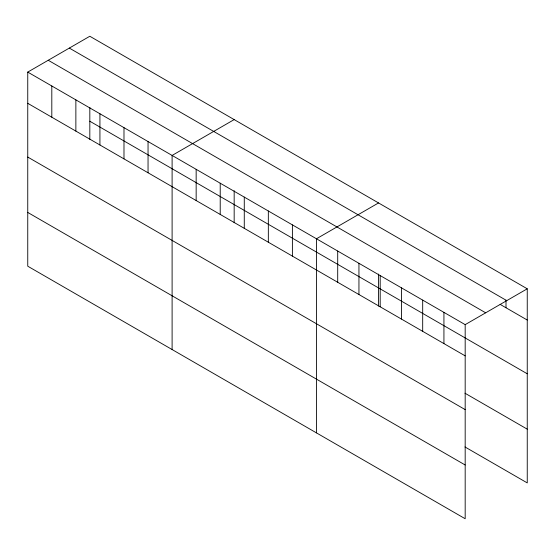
<?xml version="1.0" encoding="UTF-8"?>
<svg xmlns="http://www.w3.org/2000/svg" width="555" height="555" viewBox="0 0 555 555"><rect width="100%" height="100%" fill="white"/><g stroke="black" fill="none" stroke-linecap="round" stroke-linejoin="round"><path stroke-width="0.83" d="M27.75 72.094L465.18 324.64L465.18 518.745L27.75 266.199L27.75 72.094L89.82 36.255L527.25 288.801L527.25 482.906L464.972 446.955M234.168 119.596L172.106 155.435L172.106 349.539M378.524 202.936L316.454 238.775L316.454 432.879M465.18 324.64L527.25 288.801M69.333 48.084L506.77 300.63M500.145 304.383L527.25 320.034M48.229 60.266L485.667 312.812M89.82 121.233L527.25 373.779M27.75 103.32L465.18 355.866M464.972 393.204L527.25 429.161M27.75 157.065L465.18 409.618M27.75 212.447L465.18 464.993M506 300.172L506 307.761M443.931 312.375L443.931 343.6M422.688 300.109L422.688 331.335M401.438 287.837L401.438 319.07M380.196 275.571L380.196 306.797M378.524 274.045L378.524 306.082M358.946 263.306L358.946 294.532M337.704 251.04L337.704 282.266M292.395 224.886L292.395 256.112M268.336 210.99L268.336 242.223M244.276 197.101L244.276 228.327M234.168 190.705L234.168 222.742M220.217 183.212L220.217 214.438M196.158 169.324L196.158 200.549M148.046 141.539L148.046 172.771M123.987 127.65L123.987 158.876M99.928 113.761L99.928 144.987M89.82 107.365L89.82 139.402M75.868 99.872L75.868 131.098M51.809 85.983L51.809 117.209"/></g></svg>
